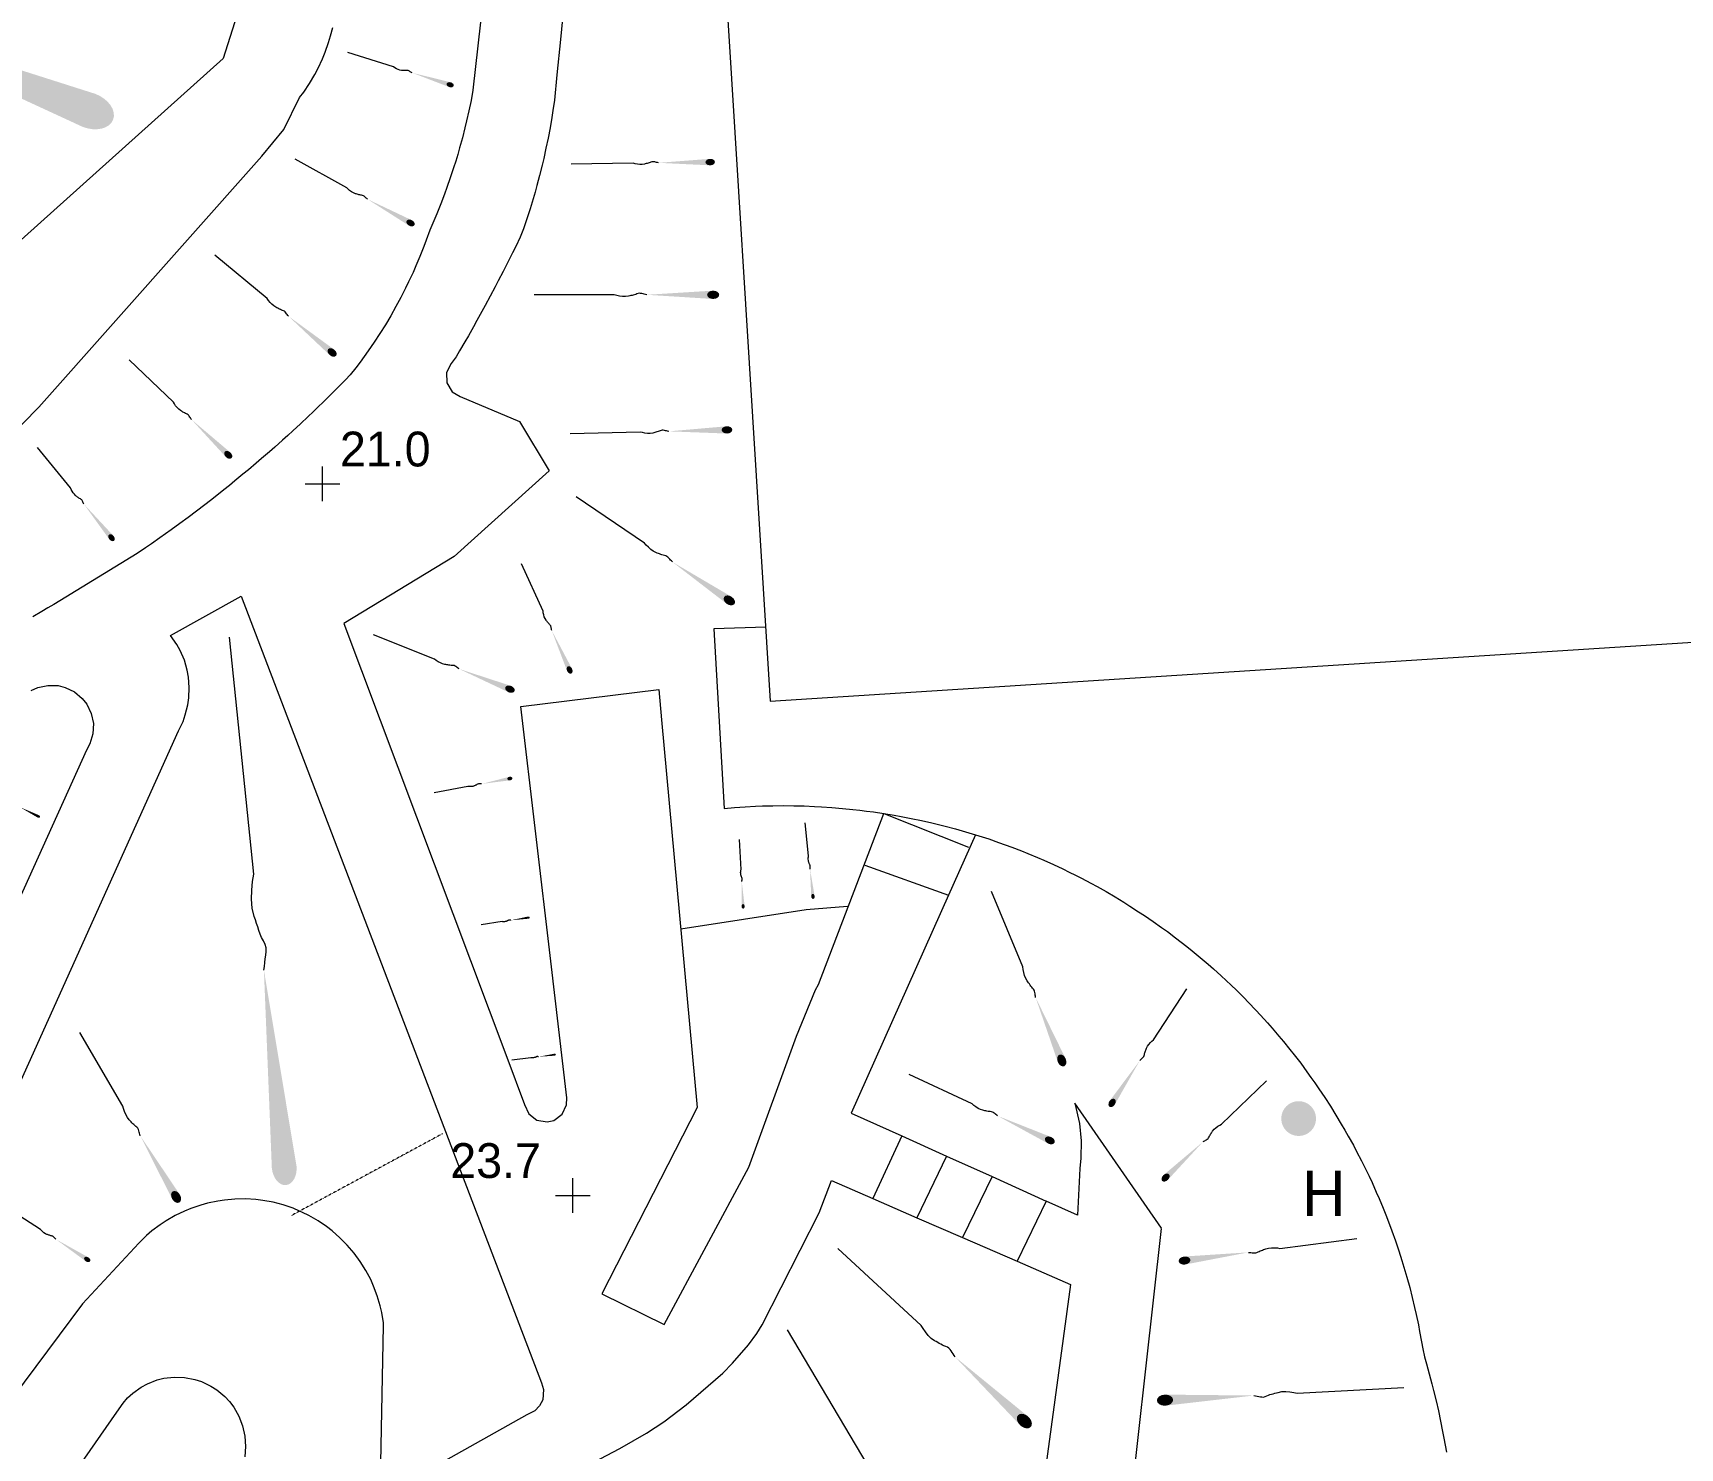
# Model space of a CAD drawing. Header units: millimetres. Extents: x 833924389 to 835767163, y 817400000 to 818811854.
# Drawn here: x 835464360 to 835511644, y 818043950 to 818084582 of the extents above; entities that cross this region are included whole.
import ezdxf
from ezdxf.enums import TextEntityAlignment as Align

# ---------------------------------------------------------------- set-up
doc = ezdxf.new("R2010")
doc.units = ezdxf.units.MM
doc.header["$LTSCALE"] = 10
doc.header["$MEASUREMENT"] = 0
doc.linetypes.add('11nw24d$1$DGN Style 5', pattern=[1.174922, 0.503538, -0.671384])
doc.layers.add('01_Base_Plan', color=5, linetype='Continuous', lineweight=5)
doc.styles.add('11nw24d$0$Style-WORKING', font='WORKING.shx')
doc.styles.add('11nw24d$1$Style-ENGINEERING', font='ENGINEERING.shx')

# ---------------------------------------------------------------- blocks, each defined once
blk = doc.blocks.new('11nw24d$0$SPOTHT')
at = {"layer": '01_Base_Plan', "linetype": 'Continuous', "lineweight": 13}
for p, q in [((0, -0.5), (0, 0.5)), ((-0.5, 0), (0.5, 0))]:
    blk.add_line(p, q, dxfattribs=at)

msp = doc.modelspace()

# ---------------------------------------------------------------- hatches: boundary and pattern name
at = {"layer": '01_Base_Plan', "linetype": 'Continuous'}
h = msp.add_hatch(color=256, dxfattribs=at)
edge = h.paths.add_edge_path()
edge.add_ellipse((835465968, 818082359), major_axis=(-693, 269), ratio=0.683333, start_angle=0, end_angle=360)
h = msp.add_hatch(color=256, dxfattribs=at)
edge = h.paths.add_edge_path()
edge.add_ellipse((835476338, 818083094), major_axis=(-99.8, 31.3), ratio=0.683333, start_angle=0, end_angle=360)
h = msp.add_hatch(color=256, dxfattribs=at)
edge = h.paths.add_edge_path()
edge.add_ellipse((835483802, 818080873), major_axis=(-136, -2), ratio=0.683333, start_angle=0, end_angle=360)
h = msp.add_hatch(color=256, dxfattribs=at)
edge = h.paths.add_edge_path()
edge.add_ellipse((835475200, 818079125), major_axis=(-113, 62), ratio=0.683333, start_angle=0, end_angle=360)
h = msp.add_hatch(color=256, dxfattribs=at)
edge = h.paths.add_edge_path()
edge.add_ellipse((835483888, 818077062), major_axis=(-174, 0), ratio=0.683333, start_angle=0, end_angle=360)
h = msp.add_hatch(color=256, dxfattribs=at)
edge = h.paths.add_edge_path()
edge.add_ellipse((835472948, 818075407), major_axis=(-114, 95), ratio=0.683333, start_angle=0, end_angle=360)
h = msp.add_hatch(color=256, dxfattribs=at)
edge = h.paths.add_edge_path()
edge.add_ellipse((835484284, 818073184), major_axis=(-153, -4), ratio=0.683333, start_angle=0, end_angle=360)
h = msp.add_hatch(color=256, dxfattribs=at)
edge = h.paths.add_edge_path()
edge.add_ellipse((835469966, 818072468), major_axis=(-96.7, 92.8), ratio=0.683333, start_angle=0, end_angle=360)
h = msp.add_hatch(color=256, dxfattribs=at)
edge = h.paths.add_edge_path()
edge.add_ellipse((835466615, 818070088), major_axis=(-72.3, 88), ratio=0.683333, start_angle=0, end_angle=360)
h = msp.add_hatch(color=256, dxfattribs=at)
edge = h.paths.add_edge_path()
edge.add_ellipse((835484351, 818068288), major_axis=(-149, 101), ratio=0.683333, start_angle=0, end_angle=360)
h = msp.add_hatch(color=256, dxfattribs=at)
edge = h.paths.add_edge_path()
edge.add_ellipse((835479766, 818066291), major_axis=(-47, 103), ratio=0.683333, start_angle=0, end_angle=360)
h = msp.add_hatch(color=256, dxfattribs=at)
edge = h.paths.add_edge_path()
edge.add_ellipse((835478054, 818065740), major_axis=(-133, 53), ratio=0.683333, start_angle=0, end_angle=360)
h = msp.add_hatch(color=256, dxfattribs=at)
edge = h.paths.add_edge_path()
edge.add_ellipse((835478051, 818063173), major_axis=(-74, -14.1), ratio=0.683333, start_angle=0, end_angle=360)
h = msp.add_hatch(color=256, dxfattribs=at)
edge = h.paths.add_edge_path()
edge.add_ellipse((835464513, 818062087), major_axis=(-49.6, 24.8), ratio=0.683333, start_angle=0, end_angle=360)
h = msp.add_hatch(color=256, dxfattribs=at)
edge = h.paths.add_edge_path()
edge.add_ellipse((835486752, 818059788), major_axis=(-7.8, 71.7), ratio=0.683333, start_angle=0, end_angle=360)
h = msp.add_hatch(color=256, dxfattribs=at)
edge = h.paths.add_edge_path()
edge.add_ellipse((835478579, 818059180), major_axis=(-45.9, -7.1), ratio=0.683333, start_angle=0, end_angle=360)
h = msp.add_hatch(color=256, dxfattribs=at)
edge = h.paths.add_edge_path()
edge.add_ellipse((835484746, 818059503), major_axis=(-3.5, 65.3), ratio=0.683333, start_angle=0, end_angle=360)
h = msp.add_hatch(color=256, dxfattribs=at)
edge = h.paths.add_edge_path()
edge.add_ellipse((835479333, 818055245), major_axis=(-41.7, -5.4), ratio=0.683333, start_angle=0, end_angle=360)
h = msp.add_hatch(color=256, dxfattribs=at)
edge = h.paths.add_edge_path()
edge.add_ellipse((835493895, 818055079), major_axis=(-69, 165), ratio=0.683333, start_angle=0, end_angle=360)
h = msp.add_hatch(color=256, dxfattribs=at)
edge = h.paths.add_edge_path()
edge.add_ellipse((835495339, 818053860), major_axis=(73, 111), ratio=0.683333, start_angle=0, end_angle=360)
h = msp.add_hatch(color=256, dxfattribs=at)
edge = h.paths.add_edge_path()
edge.add_arc((835500695, 818053410), 500, 0, 360)
h = msp.add_hatch(color=256, dxfattribs=at)
edge = h.paths.add_edge_path()
edge.add_ellipse((835493552, 818052784), major_axis=(-137, 64), ratio=0.683333, start_angle=0, end_angle=360)
h = msp.add_hatch(color=256, dxfattribs=at)
edge = h.paths.add_edge_path()
edge.add_ellipse((835471572, 818052017), major_axis=(-53, 517), ratio=0.683333, start_angle=0, end_angle=360)
h = msp.add_hatch(color=256, dxfattribs=at)
edge = h.paths.add_edge_path()
edge.add_ellipse((835496874, 818051716), major_axis=(98.5, 94.2), ratio=0.683333, start_angle=0, end_angle=360)
h = msp.add_hatch(color=256, dxfattribs=at)
edge = h.paths.add_edge_path()
edge.add_ellipse((835468469, 818051160), major_axis=(-94, 160), ratio=0.683333, start_angle=0, end_angle=360)
h = msp.add_hatch(color=256, dxfattribs=at)
edge = h.paths.add_edge_path()
edge.add_ellipse((835465918, 818049365), major_axis=(-82.3, 52.9), ratio=0.683333, start_angle=0, end_angle=360)
h = msp.add_hatch(color=256, dxfattribs=at)
edge = h.paths.add_edge_path()
edge.add_ellipse((835497418, 818049334), major_axis=(168, 21), ratio=0.683333, start_angle=0, end_angle=360)
h = msp.add_hatch(color=256, dxfattribs=at)
edge = h.paths.add_edge_path()
edge.add_ellipse((835496858, 818045325), major_axis=(233, 12), ratio=0.683333, start_angle=0, end_angle=360)
h = msp.add_hatch(color=256, dxfattribs=at)
edge = h.paths.add_edge_path()
edge.add_ellipse((835492821, 818044724), major_axis=(-182, 168), ratio=0.683333, start_angle=0, end_angle=360)

# ---------------------------------------------------------------- linework, layer by layer
for p, q in [((835474714, 818083604), (835473401, 818084016)), ((835473367, 818080136), (835471886, 818080954)), ((835481595, 818080842), (835479811, 818080816)), ((835471088, 818076953), (835469584, 818078202)), ((835481048, 818077063), (835478752, 818077063)), ((835468392, 818073978), (835467119, 818075199)), ((835481794, 818073121), (835479780, 818073070)), ((835465438, 818071520), (835464487, 818072677)), ((835481919, 818069932), (835479952, 818071259)), ((835479003, 818067975), (835478387, 818069336)), ((835475887, 818066601), (835474135, 818067297)), ((835470705, 818060432), (835470003, 818067234)), ((835476846, 818062944), (835475873, 818062759)), ((835488789, 818062170), (835491221, 818061203)), ((835486626, 818060956), (835486524, 818061900)), ((835484689, 818060565), (835484643, 818061424)), ((835491414, 818061561), (835490641, 818059824)), ((835488243, 818060690), (835490641, 818059824)), ((835492780, 818057764), (835491878, 818059933)), ((835477832, 818059066), (835477229, 818058973)), ((835496525, 818055672), (835497483, 818057137)), ((835466942, 818053770), (835465707, 818055879)), ((835478655, 818055156), (835478106, 818055085)), ((835491321, 818053830), (835489518, 818054675)), ((835498478, 818053249), (835499774, 818054489)), ((835489300, 818052910), (835488473, 818051112)), ((835490588, 818052331), (835489737, 818050563)), ((835491892, 818051743), (835491049, 818049993)), ((835464578, 818050227), (835463495, 818050924)), ((835493448, 818051043), (835492613, 818049313)), ((835500152, 818049683), (835502362, 818049966)), ((835489859, 818047467), (835487465, 818049684)), ((835488769, 818042708), (835486022, 818047340)), ((835500648, 818045523), (835503713, 818045685))]:
    msp.add_line(p, q, dxfattribs=at)
at = {"layer": '01_Base_Plan', "linetype": 'Continuous', "flags": 128}
for points in [[(835483195, 818102840), (835485527, 818065391), (835560359, 818070182)], [(835474952, 818100000), (835469820, 818083852), (835460457, 818075457)], [(835478909, 818100000), (835476992, 818082936), (835476938, 818082641), (835476875, 818082348), (835476809, 818082055), (835476762, 818081859), (835476688, 818081570), (835476609, 818081281), (835476555, 818081088), (835476496, 818080897), (835476434, 818080705), (835476340, 818080422), (835476242, 818080139), (835476172, 818079949), (835476066, 818079670), (835475953, 818079391), (835475840, 818079115), (835475750, 818078914), (835475648, 818078633), (835475578, 818078445), (835475469, 818078166), (835475352, 818077891), (835475270, 818077707), (835475145, 818077436), (835475055, 818077256), (835474918, 818076988), (835474777, 818076725), (835474629, 818076463), (835474477, 818076205), (835474316, 818075951), (835474152, 818075699), (835473984, 818075451), (835473867, 818075289), (835473750, 818075127), (835473629, 818074967), (835473469, 818074760), (835473328, 818074617), (835473188, 818074475), (835473047, 818074332), (835472836, 818074121), (835472691, 818073981), (835472547, 818073842), (835472402, 818073703), (835472258, 818073565), (835472039, 818073359), (835471820, 818073156), (835471672, 818073022), (835471523, 818072887), (835471301, 818072688), (835471148, 818072557), (835470922, 818072359), (835470770, 818072228), (835470543, 818072035), (835470387, 818071908), (835470156, 818071717), (835470000, 818071592), (835469844, 818071467), (835469688, 818071342), (835469453, 818071156), (835469293, 818071035), (835469055, 818070852), (835468816, 818070672), (835468574, 818070494), (835468332, 818070318), (835468168, 818070201), (835468004, 818070086), (835467762, 818069914), (835467594, 818069801), (835467356, 818069639), (835465133, 818068277), (835464961, 818068174), (835464789, 818068070), (835464617, 818067967), (835464359, 818067815)], [(835480254, 818092150), (835479501, 818084390), (835479403, 818083380), (835479332, 818082647), (835479285, 818082352), (835479254, 818082152), (835479203, 818081857), (835479148, 818081563), (835479086, 818081270), (835479023, 818080977), (835478977, 818080781), (835478902, 818080490), (835478828, 818080201), (835478773, 818080008), (835478691, 818079719), (835478633, 818079527), (835478539, 818079242), (835478445, 818078957), (835478348, 818078717), (835478219, 818078447), (835478129, 818078268), (835477992, 818078000), (835477856, 818077732), (835477719, 818077467), (835477625, 818077289), (835477484, 818077023), (835477344, 818076760), (835477246, 818076584), (835477102, 818076322), (835477004, 818076147), (835476859, 818075887), (835476758, 818075713), (835476609, 818075453), (835476508, 818075279), (835476363, 818075094), (835476227, 818074830), (835476238, 818074535), (835476391, 818074281), (835476621, 818074147), (835478328, 818073422), (835479180, 818072006), (835476453, 818069549), (835473289, 818067623), (835477961, 818055171), (835478469, 818053818), (835478594, 818053549), (835478828, 818053365), (835479117, 818053315), (835479313, 818053359), (835479551, 818053537), (835479680, 818053805), (835479688, 818054006), (835479226, 818057927), (835478363, 818065246), (835482324, 818065731), (835482404, 818064856), (835483426, 818053727), (835480691, 818048375), (835482477, 818047498), (835484910, 818052010), (835486281, 818055777), (835486828, 818057102), (835486915, 818057260), (835488789, 818062170)], [(835463602, 818072889), (835464531, 818073834), (835470934, 818081039), (835471563, 818081807), (835472016, 818082723), (835472133, 818082885), (835472301, 818083133), (835472453, 818083391), (835472547, 818083568), (835472672, 818083840), (835472750, 818084025), (835472848, 818084309), (835472906, 818084500), (835472965, 818084736)], [(835475246, 818083437), (835475227, 818083448), (835475209, 818083459), (835475190, 818083469), (835475172, 818083480), (835475153, 818083491), (835475134, 818083499), (835475113, 818083501), (835475090, 818083501), (835475068, 818083499), (835475046, 818083499), (835475025, 818083501), (835475003, 818083503), (835474982, 818083504), (835474961, 818083506), (835474939, 818083507), (835474891, 818083516), (835474842, 818083533), (835474793, 818083555), (835474750, 818083580), (835474714, 818083604)], [(835482318, 818080852), (835482291, 818080858), (835482264, 818080864), (835482236, 818080870), (835482209, 818080876), (835482182, 818080882), (835482155, 818080883), (835482128, 818080877), (835482101, 818080868), (835482074, 818080857), (835482047, 818080848), (835482020, 818080841), (835481993, 818080835), (835481966, 818080828), (835481939, 818080821), (835481912, 818080814), (835481849, 818080806), (835481781, 818080806), (835481713, 818080814), (835481649, 818080826), (835481595, 818080842)], [(835473968, 818079805), (835473948, 818079823), (835473928, 818079840), (835473909, 818079858), (835473889, 818079876), (835473870, 818079893), (835473848, 818079907), (835473823, 818079915), (835473796, 818079920), (835473769, 818079924), (835473743, 818079929), (835473717, 818079936), (835473692, 818079944), (835473666, 818079951), (835473641, 818079958), (835473615, 818079965), (835473560, 818079987), (835473504, 818080019), (835473451, 818080058), (835473405, 818080098), (835473367, 818080136)], [(835471697, 818076447), (835471679, 818076471), (835471660, 818076496), (835471642, 818076520), (835471624, 818076544), (835471605, 818076569), (835471584, 818076589), (835471557, 818076604), (835471528, 818076615), (835471497, 818076625), (835471469, 818076637), (835471441, 818076650), (835471414, 818076664), (835471387, 818076678), (835471360, 818076691), (835471332, 818076705), (835471274, 818076742), (835471218, 818076791), (835471166, 818076846), (835471122, 818076902), (835471088, 818076953)], [(835481978, 818077063), (835481943, 818077071), (835481909, 818077079), (835481874, 818077088), (835481839, 818077096), (835481804, 818077104), (835481769, 818077106), (835481734, 818077099), (835481699, 818077087), (835481664, 818077074), (835481629, 818077063), (835481595, 818077055), (835481560, 818077047), (835481525, 818077039), (835481490, 818077031), (835481455, 818077022), (835481374, 818077012), (835481287, 818077014), (835481199, 818077025), (835481117, 818077043), (835481048, 818077063)], [(835468908, 818073483), (835468893, 818073506), (835468878, 818073530), (835468863, 818073553), (835468848, 818073576), (835468833, 818073599), (835468814, 818073619), (835468791, 818073633), (835468766, 818073645), (835468739, 818073656), (835468714, 818073669), (835468691, 818073683), (835468667, 818073697), (835468643, 818073711), (835468620, 818073725), (835468596, 818073739), (835468546, 818073776), (835468498, 818073824), (835468456, 818073877), (835468419, 818073930), (835468392, 818073978)], [(835482610, 818073142), (835482579, 818073148), (835482548, 818073154), (835482517, 818073161), (835482486, 818073167), (835482456, 818073174), (835482425, 818073175), (835482395, 818073168), (835482364, 818073157), (835482334, 818073144), (835482304, 818073134), (835482273, 818073126), (835482243, 818073118), (835482212, 818073110), (835482182, 818073102), (835482151, 818073094), (835482081, 818073084), (835482004, 818073083), (835481927, 818073091), (835481855, 818073105), (835481794, 818073121)], [(835465824, 818071051), (835465814, 818071072), (835465803, 818071093), (835465793, 818071114), (835465782, 818071135), (835465772, 818071156), (835465759, 818071174), (835465741, 818071189), (835465720, 818071202), (835465699, 818071214), (835465679, 818071227), (835465661, 818071241), (835465642, 818071255), (835465624, 818071270), (835465605, 818071284), (835465586, 818071298), (835465548, 818071334), (835465512, 818071379), (835465482, 818071428), (835465457, 818071477), (835465438, 818071520)], [(835482715, 818069393), (835482690, 818069421), (835482665, 818069448), (835482640, 818069475), (835482615, 818069502), (835482590, 818069529), (835482561, 818069551), (835482527, 818069566), (835482490, 818069575), (835482453, 818069584), (835482417, 818069595), (835482382, 818069608), (835482347, 818069622), (835482313, 818069635), (835482278, 818069648), (835482244, 818069661), (835482168, 818069699), (835482095, 818069751), (835482026, 818069812), (835481966, 818069874), (835481919, 818069932)], [(835459285, 818044010), (835468535, 818064543), (835468668, 818064813), (835468734, 818065002), (835468809, 818065291), (835468836, 818065490), (835468848, 818065789), (835468824, 818066088), (835468789, 818066285), (835468707, 818066572), (835468590, 818066850), (835468492, 818067025), (835468313, 818067283), (835470340, 818068414), (835476558, 818052113)], [(835479253, 818067423), (835479249, 818067446), (835479244, 818067469), (835479240, 818067492), (835479235, 818067515), (835479231, 818067538), (835479223, 818067559), (835479209, 818067578), (835479193, 818067595), (835479175, 818067612), (835479160, 818067630), (835479145, 818067649), (835479131, 818067667), (835479117, 818067686), (835479103, 818067704), (835479089, 818067723), (835479061, 818067768), (835479039, 818067820), (835479022, 818067875), (835479010, 818067928), (835479003, 818067975)], [(835485395, 818067522), (835483910, 818067469), (835484199, 818062315), (835484500, 818062340), (835484801, 818062361), (835485098, 818062377), (835485301, 818062385), (835485598, 818062391), (835485898, 818062395), (835486199, 818062393), (835486500, 818062385), (835486797, 818062373), (835487000, 818062361), (835487297, 818062342), (835487598, 818062316), (835487895, 818062287), (835488094, 818062266), (835488293, 818062240), (835488492, 818062215), (835488789, 818062170)], [(835476597, 818066319), (835476573, 818066336), (835476549, 818066353), (835476525, 818066370), (835476501, 818066387), (835476477, 818066403), (835476451, 818066416), (835476422, 818066421), (835476392, 818066422), (835476361, 818066423), (835476331, 818066425), (835476302, 818066429), (835476273, 818066434), (835476244, 818066438), (835476215, 818066443), (835476186, 818066447), (835476121, 818066463), (835476055, 818066491), (835475991, 818066527), (835475934, 818066565), (835475887, 818066601)], [(835464313, 818065699), (835464496, 818065783), (835464785, 818065848), (835465086, 818065840), (835465281, 818065791), (835465551, 818065662), (835465777, 818065471), (835465902, 818065313), (835466035, 818065045), (835466094, 818064752), (835466082, 818064453), (835465996, 818064166), (835465898, 818063990), (835459395, 818049623)], [(835477241, 818063019), (835477226, 818063020), (835477210, 818063021), (835477195, 818063021), (835477179, 818063022), (835477164, 818063023), (835477149, 818063021), (835477135, 818063015), (835477121, 818063007), (835477107, 818062999), (835477093, 818062991), (835477079, 818062985), (835477065, 818062979), (835477051, 818062972), (835477037, 818062966), (835477022, 818062960), (835476989, 818062949), (835476952, 818062943), (835476914, 818062940), (835476878, 818062941), (835476846, 818062944)], [(835488789, 818062170), (835489082, 818062121), (835489281, 818062086), (835489574, 818062029), (835489867, 818061967), (835490160, 818061900), (835490356, 818061856), (835490551, 818061805), (835490840, 818061728), (835491129, 818061647), (835491414, 818061561)], [(835491414, 818061561), (835491606, 818061500), (835491797, 818061438), (835492078, 818061340), (835492270, 818061273), (835492457, 818061203), (835492734, 818061096), (835492922, 818061022), (835493199, 818060906), (835493383, 818060826), (835493656, 818060703), (835493926, 818060576), (835494106, 818060488), (835494285, 818060400), (835494465, 818060309), (835494731, 818060168), (835494906, 818060072), (835495168, 818059926), (835495426, 818059773), (835495680, 818059619), (835495852, 818059512), (835496102, 818059350), (835496270, 818059240), (835496520, 818059070), (835496762, 818058897), (835496926, 818058779), (835497164, 818058600), (835497324, 818058478), (835497481, 818058353), (835497637, 818058228), (835497867, 818058037), (835498094, 818057844), (835498246, 818057711), (835498469, 818057510), (835498617, 818057375), (835498762, 818057236), (835498906, 818057098), (835499117, 818056887), (835499258, 818056744), (835499465, 818056527), (835499602, 818056381), (835499801, 818056158), (835499934, 818056008), (835500129, 818055779), (835500258, 818055625), (835500445, 818055393), (835500570, 818055236), (835500754, 818054998), (835500930, 818054756), (835501047, 818054594), (835501164, 818054432), (835501277, 818054266), (835501445, 818054018), (835501606, 818053766), (835501766, 818053510), (835501918, 818053254), (835502020, 818053080), (835502121, 818052906), (835502266, 818052645), (835502359, 818052467), (835502496, 818052201), (835502586, 818052022), (835502715, 818051752), (835502801, 818051570), (835502922, 818051297), (835503004, 818051113), (835503117, 818050836), (835503195, 818050650), (835503301, 818050371), (835503371, 818050184), (835503473, 818049902), (835503566, 818049617), (835503660, 818049332), (835503719, 818049141), (835503801, 818048852), (835503883, 818048563), (835503957, 818048272), (835504023, 818047981), (835504070, 818047785), (835504133, 818047492), (835504168, 818047295), (835504223, 818047000), (835504258, 818046803), (835504309, 818046565), (835504363, 818046371), (835504445, 818046082), (835504520, 818045793), (835504570, 818045598), (835504641, 818045307), (835504707, 818045014), (835504770, 818044721), (835504828, 818044428), (835504867, 818044231), (835504902, 818044033), (835504938, 818043836)], [(835486667, 818060574), (835486669, 818060588), (835486671, 818060603), (835486673, 818060618), (835486675, 818060632), (835486676, 818060647), (835486676, 818060661), (835486671, 818060676), (835486665, 818060689), (835486658, 818060703), (835486652, 818060717), (835486647, 818060731), (835486642, 818060745), (835486637, 818060759), (835486632, 818060773), (835486627, 818060787), (835486620, 818060820), (835486617, 818060856), (835486617, 818060892), (835486621, 818060927), (835486626, 818060956)], [(835470990, 818057675), (835471003, 818057781), (835471017, 818057887), (835471030, 818057993), (835471043, 818058098), (835471057, 818058204), (835471053, 818058308), (835471022, 818058410), (835470976, 818058509), (835470925, 818058609), (835470883, 818058709), (835470848, 818058810), (835470813, 818058911), (835470779, 818059011), (835470744, 818059112), (835470709, 818059213), (835470654, 818059449), (835470633, 818059709), (835470639, 818059972), (835470666, 818060220), (835470705, 818060432)], [(835484708, 818060217), (835484710, 818060230), (835484713, 818060244), (835484715, 818060257), (835484717, 818060270), (835484720, 818060283), (835484720, 818060296), (835484717, 818060309), (835484711, 818060322), (835484706, 818060335), (835484701, 818060348), (835484697, 818060361), (835484694, 818060374), (835484690, 818060386), (835484686, 818060399), (835484682, 818060412), (835484677, 818060442), (835484676, 818060475), (835484678, 818060508), (835484683, 818060539), (835484689, 818060565)], [(835490641, 818059824), (835487852, 818053562), (835489300, 818052910)], [(835487744, 818059503), (835486555, 818059406), (835482957, 818058844)], [(835478077, 818059103), (835478067, 818059104), (835478058, 818059105), (835478048, 818059106), (835478039, 818059106), (835478029, 818059107), (835478020, 818059106), (835478011, 818059103), (835478003, 818059098), (835477994, 818059093), (835477985, 818059089), (835477976, 818059086), (835477968, 818059082), (835477959, 818059079), (835477950, 818059075), (835477941, 818059071), (835477920, 818059065), (835477897, 818059062), (835477874, 818059062), (835477851, 818059063), (835477832, 818059066)], [(835493145, 818056884), (835493139, 818056920), (835493133, 818056957), (835493127, 818056993), (835493121, 818057029), (835493115, 818057065), (835493103, 818057099), (835493083, 818057129), (835493058, 818057158), (835493032, 818057185), (835493008, 818057214), (835492987, 818057244), (835492965, 818057274), (835492944, 818057303), (835492922, 818057333), (835492901, 818057363), (835492860, 818057435), (835492827, 818057518), (835492803, 818057606), (835492788, 818057690), (835492780, 818057764)], [(835496136, 818055078), (835496156, 818055097), (835496176, 818055116), (835496196, 818055135), (835496215, 818055154), (835496235, 818055172), (835496251, 818055194), (835496261, 818055219), (835496268, 818055246), (835496274, 818055274), (835496282, 818055301), (835496291, 818055326), (835496301, 818055352), (835496310, 818055378), (835496319, 818055403), (835496329, 818055429), (835496356, 818055485), (835496394, 818055540), (835496437, 818055591), (835496483, 818055636), (835496525, 818055672)], [(835478877, 818055185), (835478868, 818055186), (835478860, 818055187), (835478851, 818055188), (835478843, 818055189), (835478834, 818055189), (835478826, 818055189), (835478818, 818055186), (835478810, 818055182), (835478802, 818055178), (835478794, 818055174), (835478786, 818055171), (835478778, 818055168), (835478769, 818055165), (835478761, 818055162), (835478753, 818055159), (835478734, 818055154), (835478713, 818055152), (835478692, 818055152), (835478672, 818055153), (835478655, 818055156)], [(835467442, 818052915), (835467431, 818052952), (835467420, 818052988), (835467408, 818053024), (835467397, 818053061), (835467386, 818053097), (835467369, 818053131), (835467344, 818053159), (835467314, 818053185), (835467283, 818053209), (835467255, 818053236), (835467228, 818053263), (835467202, 818053291), (835467176, 818053319), (835467150, 818053346), (835467123, 818053374), (835467070, 818053443), (835467025, 818053524), (835466988, 818053611), (835466960, 818053695), (835466942, 818053770)], [(835492052, 818053487), (835492027, 818053506), (835492003, 818053526), (835491979, 818053545), (835491954, 818053564), (835491930, 818053583), (835491903, 818053598), (835491873, 818053605), (835491841, 818053609), (835491809, 818053611), (835491778, 818053616), (835491747, 818053622), (835491717, 818053629), (835491687, 818053635), (835491656, 818053641), (835491626, 818053648), (835491559, 818053669), (835491491, 818053703), (835491426, 818053744), (835491368, 818053788), (835491321, 818053830)], [(835496762, 818050264), (835494266, 818053853), (835494402, 818053270), (835494453, 818052773), (835494445, 818052273), (835494410, 818051975), (835494343, 818050640), (835493448, 818051043)], [(835497953, 818052747), (835497977, 818052761), (835498001, 818052775), (835498025, 818052790), (835498049, 818052804), (835498073, 818052818), (835498094, 818052836), (835498110, 818052858), (835498123, 818052884), (835498136, 818052910), (835498150, 818052935), (835498165, 818052959), (835498180, 818052982), (835498196, 818053006), (835498211, 818053029), (835498226, 818053052), (835498266, 818053102), (835498317, 818053148), (835498372, 818053189), (835498428, 818053223), (835498478, 818053249)], [(835489300, 818052910), (835490588, 818052331), (835491892, 818051743), (835493448, 818051043)], [(835476558, 818052113), (835478957, 818045824), (835479020, 818045633), (835478996, 818045338), (835478906, 818045158), (835478766, 818045016), (835478535, 818044906), (835474332, 818042541), (835474424, 818047462), (835474426, 818047545), (835474375, 818047840), (835474328, 818048035), (835474242, 818048322), (835474137, 818048602), (835474055, 818048785), (835473914, 818049051), (835473754, 818049305), (835473578, 818049547), (835473383, 818049775), (835473172, 818049988), (835472949, 818050186), (835472789, 818050309), (835472543, 818050477), (835472281, 818050627), (835472102, 818050717), (835472016, 818050754), (835471828, 818050834), (835471543, 818050930), (835471254, 818051006), (835470957, 818051061), (835470758, 818051084), (835470461, 818051103), (835470160, 818051100), (835469863, 818051072), (835469664, 818051043), (835469371, 818050982), (835469176, 818050928), (835468895, 818050830), (835468707, 818050754), (835468438, 818050623), (835468180, 818050473), (835468012, 818050361), (835467773, 818050182), (835467621, 818050051), (835467398, 818049832), (835465785, 818048094), (835463090, 818044494)], [(835453641, 818019746), (835468567, 818034696), (835472496, 818038631), (835473082, 818039176), (835473539, 818039565), (835474250, 818040115), (835474906, 818040572), (835475672, 818041047), (835476461, 818041478), (835477184, 818041824), (835481207, 818043934), (835481969, 818044375), (835482469, 818044707), (835483109, 818045190), (835484160, 818046103), (835484445, 818046385), (835484902, 818046916), (835485137, 818047240), (835485297, 818047492), (835486926, 818050703), (835487280, 818051631), (835488473, 818051112)], [(835488473, 818051112), (835489737, 818050563), (835491049, 818049993), (835492613, 818049313)], [(835465017, 818049945), (835465003, 818049959), (835464989, 818049974), (835464975, 818049988), (835464961, 818050003), (835464947, 818050017), (835464931, 818050029), (835464913, 818050036), (835464892, 818050041), (835464872, 818050045), (835464852, 818050051), (835464833, 818050058), (835464814, 818050064), (835464795, 818050071), (835464776, 818050078), (835464758, 818050084), (835464716, 818050104), (835464676, 818050132), (835464638, 818050163), (835464604, 818050196), (835464578, 818050227)], [(835495637, 818040227), (835496761, 818050253)], [(835492613, 818049313), (835494143, 818048648), (835493141, 818041250)], [(835499256, 818049569), (835499291, 818049565), (835499325, 818049561), (835499360, 818049558), (835499395, 818049554), (835499429, 818049551), (835499463, 818049553), (835499496, 818049564), (835499528, 818049580), (835499560, 818049597), (835499592, 818049612), (835499625, 818049624), (835499657, 818049636), (835499690, 818049648), (835499722, 818049660), (835499755, 818049672), (835499831, 818049692), (835499916, 818049701), (835500002, 818049701), (835500083, 818049694), (835500152, 818049683)], [(835490830, 818046569), (835490801, 818046611), (835490773, 818046653), (835490744, 818046695), (835490716, 818046737), (835490687, 818046780), (835490653, 818046816), (835490610, 818046842), (835490562, 818046863), (835490512, 818046883), (835490466, 818046906), (835490421, 818046931), (835490377, 818046956), (835490333, 818046981), (835490289, 818047006), (835490244, 818047032), (835490150, 818047099), (835490061, 818047185), (835489980, 818047282), (835489912, 818047379), (835489859, 818047467)], [(835465539, 818043217), (835466770, 818044977), (835466945, 818045240), (835467078, 818045391), (835467227, 818045527), (835467469, 818045701), (835467645, 818045797), (835467922, 818045904), (835468117, 818045953), (835468414, 818045988), (835468715, 818045977), (835469008, 818045920), (835469199, 818045857), (835469469, 818045731), (835469637, 818045621), (835469867, 818045430), (835470004, 818045283), (835470125, 818045123), (835470273, 818044863), (835470379, 818044584), (835470445, 818044291), (835470465, 818043992), (835470438, 818043693)], [(835499407, 818045458), (835499454, 818045450), (835499501, 818045441), (835499548, 818045433), (835499595, 818045424), (835499642, 818045416), (835499689, 818045415), (835499735, 818045427), (835499781, 818045446), (835499827, 818045466), (835499872, 818045483), (835499918, 818045496), (835499964, 818045509), (835500010, 818045523), (835500056, 818045536), (835500102, 818045549), (835500209, 818045569), (835500326, 818045572), (835500444, 818045563), (835500554, 818045546), (835500648, 818045523)]]:
    msp.add_lwpolyline(points, dxfattribs=at)
at = {"layer": '01_Base_Plan', "linetype": '11nw24d$1$DGN Style 5', "flags": 128}
msp.add_lwpolyline([(835476113, 818052973), (835472016, 818050754), (835471785, 818050629)], dxfattribs=at)
at = {"layer": '01_Base_Plan', "linetype": 'Continuous', "extrusion": (0, 0, -1)}
for points in [[(-835458384, 818085306), (-835465784, 818081886), (-835466151, 818082832)], [(-835481978, 818077063), (-835483888, 818076943), (-835483888, 818077182)], [(-835471697, 818076447), (-835472883, 818075329), (-835473013, 818075486)], [(-835479253, 818067423), (-835479695, 818066259), (-835479836, 818066323)], [(-835476597, 818066319), (-835478018, 818065649), (-835478090, 818065831)], [(-835477241, 818063019), (-835478061, 818063123), (-835478041, 818063224)], [(-835484708, 818060217), (-835484702, 818059500), (-835484791, 818059505)], [(-835486667, 818060574), (-835486703, 818059783), (-835486801, 818059794)], [(-835478077, 818059103), (-835478584, 818059149), (-835478574, 818059212)], [(-835470990, 818057675), (-835471218, 818051980), (-835471925, 818052053)], [(-835496136, 818055078), (-835495263, 818053909), (-835495415, 818053810)], [(-835492052, 818053487), (-835493508, 818052690), (-835493595, 818052877)], [(-835497953, 818052747), (-835496810, 818051783), (-835496939, 818051649)], [(-835465017, 818049945), (-835465882, 818049309), (-835465954, 818049422)], [(-835499256, 818049569), (-835497403, 818049449), (-835497433, 818049219)], [(-835499407, 818045458), (-835496849, 818045484), (-835496866, 818045166)]]:
    msp.add_solid(points, dxfattribs=at)
at = {"layer": '01_Base_Plan', "linetype": 'Continuous'}
for points in [[(835475246, 818083437), (835476316, 818083026), (835476359, 818083162)], [(835482318, 818080852), (835483803, 818080780), (835483801, 818080966)], [(835473968, 818079805), (835475157, 818079048), (835475242, 818079202)], [(835468908, 818073483), (835469902, 818072402), (835470029, 818072534)], [(835482610, 818073142), (835484287, 818073079), (835484282, 818073288)], [(835465824, 818071051), (835466555, 818070039), (835466675, 818070137)], [(835482715, 818069393), (835484282, 818068186), (835484420, 818068390)], [(835463970, 818062359), (835464496, 818062053), (835464530, 818062121)], [(835493145, 818056884), (835493782, 818055033), (835494007, 818055126)], [(835478877, 818055185), (835479337, 818055216), (835479330, 818055273)], [(835467442, 818052915), (835468359, 818051096), (835468578, 818051224)], [(835490830, 818046569), (835492706, 818044600), (835492936, 818044848)]]:
    msp.add_solid(points, dxfattribs=at)

# ---------------------------------------------------------------- block references
at = {"layer": '01_Base_Plan', "linetype": 'Continuous', "xscale": 1000, "yscale": 1000, "zscale": 1000}
for p in [(835472673, 818071634, 21000), (835479859, 818051203, 23700)]:
    msp.add_blockref('11nw24d$0$SPOTHT', p, dxfattribs=at)

# ---------------------------------------------------------------- texts
at = {"layer": '01_Base_Plan', "linetype": 'Continuous'}
for s, height, style, p in [('21.0', 1000, '11nw24d$1$Style-ENGINEERING', (835473173, 818072134, 21000)), ('H', 1300, '11nw24d$0$Style-WORKING', (835500789, 818050611))]:
    msp.add_text(s, height=height, dxfattribs=dict(at, style=style)).set_placement(p)
at = {"layer": '01_Base_Plan', "linetype": 'Continuous', "style": '11nw24d$1$Style-ENGINEERING'}
msp.add_text('23.7', height=1000, dxfattribs=at).set_placement((835478942, 818051703, 23700), align=Align.RIGHT)

doc.saveas('drawing.dxf')
